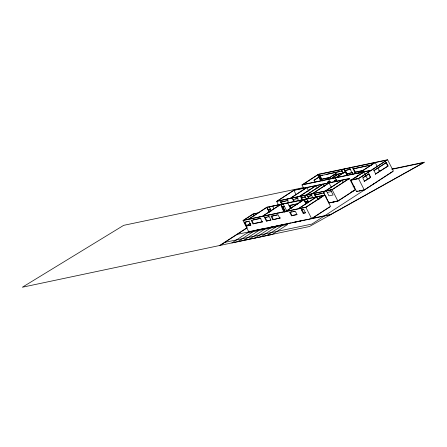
<?xml version="1.0" encoding="UTF-8"?>
<svg xmlns="http://www.w3.org/2000/svg" width="447" height="447" viewBox="0 0 447 447"><rect width="100%" height="100%" fill="white"/><g stroke="black" fill="none" stroke-linecap="round" stroke-linejoin="round"><path stroke-width="0.67" d="M249.962 231.172L248.828 231.904L243.028 220.522L253.237 213.895L258.215 212.85M257.751 213.152L253.119 214.124L243.838 220.147L248.471 219.175M248.007 219.477L266.876 207.224L324.757 195.076L330.556 206.464L311.682 218.712L305.882 207.33L243.028 220.522M266.764 207.453L248.817 219.103L262.361 216.259L280.303 204.614L266.764 207.453L269.206 212.247M267.457 207.106L266.993 207.408L269.39 212.113M244.341 222.343L248.973 221.371L250.907 225.171L246.275 226.143L244.341 222.343L249.437 221.075M278.503 204.966L276.671 201.368L293.997 190.126L349.442 178.487L355.242 189.874L337.921 201.116L329.003 202.988L323.203 191.607L323.667 191.305M303.815 188.539L301.982 184.941L318.381 174.296L387.599 159.769L393.405 171.156L311.85 224.087L224.947 242.324M306.614 187.679L293.88 190.355L277.481 200.999L290.215 198.323L306.849 187.427M347.665 175.716L345.531 171.519L336.25 177.548L359.399 172.687L374.865 162.647L318.264 174.526L302.798 184.566L326.411 179.61L335.691 173.587L336.038 173.514L336.647 174.71M319.309 174.101L318.845 174.403L322.253 181.096M250.493 218.952L250.957 218.65M269.77 206.62L269.306 206.922L271.396 211.018M280.375 200.39L279.911 200.692L281.845 204.486M273.128 205.916L272.664 206.218L274.017 208.872M322.801 175.051L319.616 175.922L342.536 170.91L341.178 171.195M251.27 220.472L251.734 220.17L253.471 223.584L262.735 221.645L262.266 221.941L253.008 223.886L251.27 220.472L260.992 218.225M313.816 180.292L319.113 177.006L314.163 180.219L315.096 182.041M285.572 200.977L280.688 202.206L288.097 200.452L286.834 200.714M277.76 204.944L277.296 205.246L277.838 206.307M287.32 198.932L286.857 199.233L288.499 202.457M259.757 217.013L260.221 216.711M249.834 223.679L246.392 225.914L250.711 225.009M246.275 226.143L250.801 223.204M280.655 204.542L262.707 216.186L285.856 211.33L303.804 199.68L280.655 204.542L284.622 212.331M281.347 204.19L280.884 204.491L284.521 211.627M306.96 187.606L290.561 198.25L299.361 196.406L315.761 185.762L306.96 187.606L308.793 191.204M263.864 216.147L264.328 215.845M292.645 197.814L292.182 198.116L294.115 201.91M283.661 203.703L283.197 204.005L286.834 211.14M329.987 177.325L321.359 179.336L330.204 177.481M219.661 245.504L247.13 227.668M253.008 223.886L253.471 223.584M220.237 245.381L247.124 227.925M264.635 217.667L269.267 216.694L271.011 220.108L266.378 221.081L264.635 217.667L266.423 217.086M268.496 215.175L268.96 214.873M288.175 202.754L287.712 203.055L290.572 208.665M297.277 196.842L296.814 197.144L298.747 200.938M270.346 214.789L270.809 214.487M315.526 185.812L315.99 185.511M316.107 185.689L299.708 196.334L306.189 194.97L322.589 184.326L316.107 185.689L317.325 188.086M341.765 169.391L341.301 169.692L343.235 173.486M333.406 175.218L326.757 179.538L331.154 178.616L337.809 174.296L333.406 175.218L334.322 177.018M336.038 173.514L333.87 174.917L343.017 173L345.531 171.519M272.86 219.723L280.269 217.963L272.86 219.723L271.122 216.303L277.269 214.811M344.486 168.821L344.017 169.122L347.129 175.23M305.033 195.216L304.569 195.518L306.502 199.312M277.291 213.331L277.755 213.029M322.354 184.376L322.818 184.075M338.156 174.224L331.501 178.543L335.898 177.621L342.553 173.302L338.156 174.224L339.072 176.023M322.935 184.253L306.536 194.898L312.324 193.685L328.724 183.041L322.935 184.253L324.153 186.65M266.378 221.081L270.809 219.946M307.346 194.73L306.882 195.032L308.816 198.826M348.342 169.687L344.793 170.637L350.811 169.173L349.576 169.43M327.685 182.069L330.232 181.331L327.685 182.069L328.305 183.281M299.753 200.329L299.289 200.63L300.099 202.223M350.04 167.653L349.576 167.955L352.985 174.648M253.807 230.859L254.27 230.557L249.638 231.529M237.603 241.738L253.069 231.697M311.514 193.853L311.051 194.154L312.984 197.948M352.761 167.083L352.297 167.385L355.41 173.492M311.095 195.624L307.659 196.546L311.822 195.674M328.489 183.091L328.953 182.789M329.07 182.968L312.671 193.612L325.405 190.936L341.804 180.297L329.07 182.968L331.512 187.762M256.293 230.339L256.757 230.037L254.617 230.484M304.15 199.608L286.203 211.252L298.244 208.727L316.185 197.082L304.15 199.608L306.284 203.804M304.843 199.256L304.379 199.558L306.469 203.659M314.409 193.244L313.945 193.545L315.878 197.345M334.898 181.895L334.283 180.683L334.747 180.381L335.362 181.594M367.529 165.664L353.069 168.899L371.731 164.982M307.162 198.77L306.698 199.071L308.475 202.564M288.98 210.878L289.449 210.576M243.386 240.52L258.858 230.479M346.995 173.754L346.531 174.056L352.554 172.587L346.995 173.754L345.257 170.335M321.795 193.378L314.716 195.065L324.444 192.819L323.12 193.098M306.005 201.536L305.541 201.837L308.318 201.049L306.005 201.536L306.933 203.357M289.757 212.392L295.311 211.23L297.054 214.644L291.494 215.812L289.757 212.392L290.22 212.09L291.958 215.51L296.897 214.471M265.557 228.395L267.624 227.758M294.539 209.71L295.003 209.408M249.175 239.307L264.646 229.266M341.569 180.342L342.033 180.04M342.151 180.225L325.751 190.863L332.233 189.506L348.632 178.861L342.151 180.225L343.369 182.616M316.537 197.01L298.59 208.654L305.999 207.101L323.941 195.451L316.537 197.01L317.756 199.407M269.664 227.534L270.128 227.232M317.23 196.658L316.767 196.959L317.929 199.233L319.661 198.87M363.936 170.195L354.812 172.318L362.808 170.637M326.908 190.623L326.444 190.925L328.958 195.859L333.127 194.981L330.612 190.048L331.076 189.746M254.963 238.089L270.435 228.048M300.675 208.419L301.138 208.123M319.544 196.172L319.08 196.473L319.951 198.183M274.296 226.562L275.995 225.998M302.988 207.933L303.452 207.637M291.494 215.812L291.958 215.51M348.403 178.912L348.867 178.61M276.671 201.368L332.115 189.735L349.442 178.487M276.145 226.171L280.398 225.076M301.446 209.939L303.764 209.453L305.502 212.867L303.189 213.353L301.446 209.939L303.066 209.397M374.29 162.769L374.754 162.468M305.882 207.33L324.757 195.076M359.164 172.738L358.701 173.039L359.572 174.743M260.752 236.876L276.218 226.836M375.217 162.574L359.746 172.615L371.323 170.184L386.789 160.143L375.217 162.574L377.352 166.77M362.757 171.983L362.293 172.285L362.869 173.419M357.55 175.593L357.086 175.894L358.751 175.548M325.718 196.535L326.181 196.239M350.878 180.247L358.522 178.644L364.322 190.031L356.678 191.634L350.878 180.247L363.562 172.017M283.091 224.712L283.554 224.411M266.541 235.664L282.007 225.623M303.189 213.353L305.385 212.688M370.859 170.486L358.634 178.42L351.688 179.873L363.914 171.944L365.132 174.341M358.522 178.644L387.599 159.769M362.986 177.615L368.959 173.889L370.703 177.303L364.165 181.393L370.703 177.303M373.642 170.698L386.018 162.663L386.364 162.591L388.102 166.01L375.379 174.112L388.102 166.01M368.959 173.889L362.774 177.906L364.512 181.32M386.364 162.591L373.988 170.625L375.731 174.039M294.785 222.26L295.249 221.958L292.008 222.64M300.339 221.092L300.803 220.796M329.003 202.988L329.467 202.687M332.244 202.307L338.033 200.887L354.432 190.249L354.13 190.31M336.412 201.435L336.876 201.133M351.04 192.316L354.203 190.293M329.746 206.838L311.799 218.482L309.251 219.019M356.678 191.634L357.801 191.059L357.494 191.26M377.123 181.571L392.589 171.531M317.61 174.799L317.957 174.727L320.974 180.649M385.241 161.149L385.588 161.076M326.204 174.336L339.815 171.48M368.864 165.384L370.194 165.105M372.865 169.178L373.217 169.106M301.982 184.941L371.206 170.413M367.842 172.441L368.188 172.369M335.267 180.27L336.831 179.945L334.283 180.683M303.921 187.511L123.685 225.338L22.35 287.231L309.475 226.506L424.65 162.172L391.913 169.044M391.969 169.301L423.382 162.708L330.786 214.431L312.302 218.309M355.365 177.336L355.711 177.263L356.583 178.973M361.651 176.459L361.997 176.386M391.041 172.531L391.393 172.458M378.67 180.566L379.017 180.493M295.406 198.915L298.048 198.362L292.958 199.636L293.422 199.334L294.579 201.608M301.641 197.608L302.831 197.356M304.021 197.105L305.212 196.859M353.035 186.829L354.376 186.55M377.005 181.795L364.439 189.802L359.388 190.863M301.177 197.909L305.34 197.032M327.221 192.439L331.389 191.567M373.642 183.829L373.988 183.756M354.667 189.992L355.242 189.874M367.451 187.846L367.803 187.774M269.195 209.263L270.351 209.017M270.469 209.196L268.155 209.682L268.619 209.38L269.854 211.811M284.359 206.279L282.046 206.765L282.51 206.464L285.292 211.928M358.913 190.824L360.025 190.595M290.209 205.268L293.618 204.553M294.975 204.268L297.702 203.698M297.92 203.854L289.064 205.715L289.533 205.413L291.036 208.363M330.048 202.564L331.205 202.323M332.434 202.189L336.692 201.251M253.058 219.89L260.333 218.365M267.747 216.812L269.072 216.532M290.835 211.962L292.07 211.705M293.305 211.442L294.539 211.185M271.122 216.303L278.068 214.845L279.805 218.265M257.422 229.898L265.356 228.233M268.507 227.573L269.591 227.344M270.793 227.093L274.1 226.4M281.66 224.813L290.986 222.852M295.864 221.829L304.044 220.114M304.39 220.041L306.301 219.639M306.938 219.505L308.095 219.265M256.483 230.216L265.836 228.216M269.848 227.411L274.575 226.378M276.335 226.053L283.281 224.595M294.97 222.142L300.619 220.913M306.659 219.684L308.978 219.198M237.256 234.334L330.495 214.767M386.018 162.663L387.756 166.083M377.961 167.966L379.794 171.559M378.838 170.436L379.447 171.631M368.613 173.961L370.356 177.375M365.741 175.537L367.881 179.733M353.532 168.603L355.276 172.017M345.185 171.592L347.012 175.19M335.691 173.587L336.3 174.783M335.205 177.967L336.982 181.46M328.606 179.353L330.383 182.845M328.148 181.767L328.768 182.979M332.115 189.735L337.921 201.116M320.08 175.621L321.823 179.035M318.264 174.526L321.315 180.521M318.767 177.079L320.622 180.722M315.18 194.763L316.342 197.043M308.123 196.244L309.279 198.524M307.38 201.033L308.279 202.793M304.105 200.278L305.938 203.877M302.798 199.882L300.865 196.088L300.401 196.389L302.334 200.183M293.88 190.355L296.02 194.546M301.909 209.637L303.653 213.051M289.969 205.341L291.466 208.274M281.152 201.904L282.308 204.184M282.727 206.212L285.415 211.487M281.833 207.609L283.968 211.8M271.586 216.002L273.324 219.421M265.099 217.365L266.842 220.779M260.528 218.527L262.266 221.941M253.119 214.124L254.086 216.018M244.805 222.042L246.738 225.841M247.28 232.909L231.814 242.95L272.329 234.446L287.795 224.405L247.28 232.909"/></g></svg>
